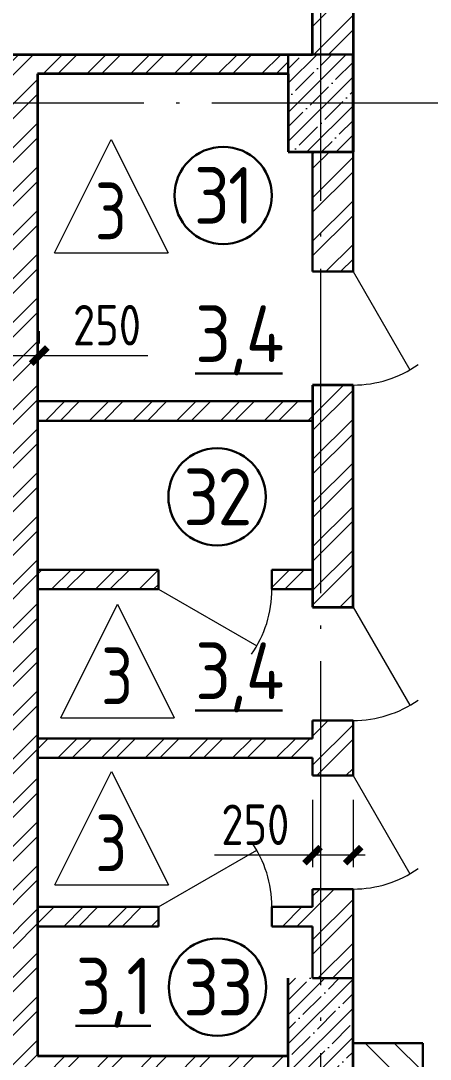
# Model space of a CAD drawing. Extents: x -965262 to 1142518, y -357520 to 71675.
# Drawn here: x 99574 to 102098, y -223052 to -216644 of the extents above; entities that cross this region are included whole.
import ezdxf

# ---------------------------------------------------------------- set-up
doc = ezdxf.new("R2010")
doc.units = 0
doc.header["$LTSCALE"] = 10
doc.linetypes.add('DOTE', pattern=[2.42, 2, -0.2, 0.02, -0.2])
doc.layers.get('0').update_dxf_attribs({"linetype": 'CONTINUOUS', "lineweight": 30})
doc.layers.get('Defpoints').update_dxf_attribs({"linetype": 'CONTINUOUS'})
doc.layers.add('DOTE', color=7, linetype='DOTE', lineweight=9)
doc.layers.add('полы', color=3, linetype='CONTINUOUS', lineweight=35)
doc.styles.add('GOST 2.304', font='isocpeur.ttf', dxfattribs={"width": 0.75, "height": 250})
doc.styles.add('GOST-2.304_Type-B', font='isocpeur.ttf', dxfattribs={"width": 0.9})
doc.styles.add('ГОСТ 2м', font='isocpeur.ttf', dxfattribs={"width": 0.8, "height": 250})
doc.dimstyles.new('ГОСТ 2м', dxfattribs={"dimtxt": 250, "dimasz": 100, "dimexe": 75, "dimexo": 150, "dimgap": 62.5, "dimtad": 1, "dimdec": 0, "dimtxsty": 'ГОСТ 2м', "dimblk": 'ARCHTICK', "dimcen": 150, "dimdle": 75, "dimclrd": 256, "dimclre": 256, "dimclrt": 256, "dimadec": 0, "dimazin": 0, "dimtfac": 1, "dimtdec": 0, "dimtmove": 0, "dimatfit": 3, "dimldrblk": 'OBLIQUE', "dimfxl": 1, "dimlwd": 15, "dimlwe": 15, "dimarcsym": 0})
pattern_1 = [(45, (79670.67, -272886.6), (-89.80256, 89.80256), []), (45, (79760.47, -272886.6), (-89.80256, 89.80256), [158.75, -31.75, 0, -31.75])]

# ---------------------------------------------------------------- blocks, each defined once
blk = doc.blocks.new('_ArchTick')
at = {"color": 0, "linetype": 'ByBlock', "lineweight": 0, "const_width": 0.4}
blk.add_lwpolyline([(-0.5, -0.5), (0.5, 0.5)], dxfattribs=at)
blk = doc.blocks.new('*D1250')
at = {"lineweight": 15, "ltscale": 50, "transparency": 16777216}
for p, q in [((99687.6, -218560.3), (99687.6, -218635.3)), ((99437.6, -221045.4), (99437.6, -218635.3)), ((99362.6, -218710.3), (99687.6, -218710.3)), ((99687.6, -218710.3), (100358.3, -218710.3))]:
    blk.add_line(p, q, dxfattribs=at)
at = {"layer": 'Defpoints', "color": 0, "ltscale": 50, "transparency": 16777216}
for p in [(99687.6, -218710.3), (99687.6, -218710.3), (99437.6, -221195.4)]:
    blk.add_point(p, dxfattribs=at)
at = {"lineweight": 15, "ltscale": 50, "transparency": 16777216, "xscale": 100, "yscale": 100, "zscale": 100, "rotation": 180}
blk.add_blockref('_ArchTick', (99437.6, -218710.3), dxfattribs=at)
at = {"lineweight": 15, "ltscale": 50, "transparency": 16777216, "xscale": 100, "yscale": 100, "zscale": 100}
blk.add_blockref('_ArchTick', (99687.6, -218710.3), dxfattribs=at)
at = {"lineweight": 15, "ltscale": 50, "transparency": 16777216, "insert": (100105.8, -218522.8), "char_height": 250, "attachment_point": 5, "style": 'ГОСТ 2м'}
blk.add_mtext('250', dxfattribs=at)
blk = doc.blocks.new('_Oblique')
at = {"color": 0, "linetype": 'ByBlock', "lineweight": -2}
blk.add_line((-0.5, -0.5), (0.5, 0.5), dxfattribs=at)
blk = doc.blocks.new('*D1283')
at = {"lineweight": 15, "ltscale": 50, "transparency": 16777216}
for p, q in [((101372.6, -221452.1), (101372.6, -221867.7)), ((101623, -221452.1), (101623, -221867.7)), ((101372.6, -221792.7), (100767.6, -221792.7)), ((101698, -221792.7), (101372.6, -221792.7))]:
    blk.add_line(p, q, dxfattribs=at)
at = {"layer": 'Defpoints', "color": 0, "lineweight": 15, "ltscale": 50, "transparency": 16777216}
for p in [(101372.6, -221302.1, 3259.8), (101623, -221302.1, 3259.8), (101372.6, -221792.7)]:
    blk.add_point(p, dxfattribs=at)
at = {"lineweight": 15, "ltscale": 50, "transparency": 16777216, "xscale": 100, "yscale": 100, "zscale": 100, "rotation": 180}
blk.add_blockref('_ArchTick', (101372.6, -221792.7), dxfattribs=at)
at = {"lineweight": 15, "ltscale": 50, "transparency": 16777216, "xscale": 100, "yscale": 100, "zscale": 100}
blk.add_blockref('_ArchTick', (101623, -221792.7), dxfattribs=at)
at = {"lineweight": 15, "ltscale": 50, "transparency": 16777216, "insert": (101020.1, -221605.2), "char_height": 250, "attachment_point": 5, "style": 'ГОСТ 2м'}
blk.add_mtext('250', dxfattribs=at)

msp = doc.modelspace()

# ---------------------------------------------------------------- hatches: boundary and pattern name
at = {"lineweight": 15}
h = msp.add_hatch(dxfattribs=at)
h.set_pattern_fill('ANSI32', scale=20)
h.set_pattern_definition([(45, (102573.54, -199225.07), (-134.7038, 134.7038), []), (45, (102663.35, -199225.07), (-134.7038, 134.7038), [])])
h.paths.add_polyline_path([(102642.6, -199152.1), (102522.6, -199152.1), (102522.6, -199402.1), (102642.6, -199402.1)], flags=17)
h.paths.add_polyline_path([(103552.6, -199152.1), (103432.6, -199152.1), (103432.6, -199402.1), (103552.6, -199402.1)])
h.paths.add_polyline_path([(107622.6, -212621.9), (107422.6, -212621.9), (107422.6, -213132.1), (107622.6, -213132.1)])
h.paths.add_polyline_path([(107422.6, -212621.9), (107372.6, -212621.9), (107372.6, -212882.1), (106592.6, -212882.1), (106592.6, -216292.1), (106842.6, -216292.1), (106842.6, -213132.1), (107422.6, -213132.1)])
h.paths.add_polyline_path([(107622.6, -211452.1), (107422.6, -211452.1), (107422.6, -211711.9), (107622.6, -211711.9)])
h.paths.add_polyline_path([(101372.6, -216851.7), (101372.6, -216471.7), (101622.6, -216471.7), (101622.6, -216852.1), (101372.6, -216852.1)])
h.paths.add_polyline_path([(101372.6, -215051.7), (101372.6, -213251.7), (101622.6, -213251.7), (101622.6, -215051.7)])
h.paths.add_polyline_path([(101372.6, -211831.7), (101372.6, -211452.1), (101622.6, -211452.1), (101622.6, -211831.7)])
h.paths.add_polyline_path([(101372.6, -210852.1), (101372.6, -210471.7), (101622.6, -210471.7), (101622.6, -210852.1), (101372.6, -210851.7)])
h.paths.add_polyline_path([(101372.6, -209051.7), (101372.6, -208541.7), (101622.6, -208541.7), (101622.6, -209051.7)])
h.paths.add_polyline_path([(101372.6, -207121.7), (101372.6, -206741.7), (101622.6, -206741.7), (101622.6, -207121.7)])
h.paths.add_polyline_path([(101372.6, -205831.7), (101372.6, -205452.1), (101622.6, -205452.1), (101622.6, -205831.7)])
h.paths.add_polyline_path([(101372.6, -204852.1), (101372.6, -204471.7), (101622.6, -204471.7), (101622.6, -204852.1)])
h.paths.add_polyline_path([(101372.6, -203436.7), (101372.6, -203056.7), (101622.6, -203056.7), (101622.6, -203436.7)])
h.paths.add_polyline_path([(101372.6, -202021.7), (101372.6, -201642.1), (101622.6, -201642.1), (101622.6, -202021.7)])
h.paths.add_polyline_path([(101372.6, -200132.1), (101372.6, -199752.1), (101622.6, -199752.5), (101622.6, -200132.1)])
h.paths.add_polyline_path([(101622.6, -199402.1), (101622.6, -199152.1), (102642.6, -199152.1), (102642.6, -199402.1)])
h.paths.add_polyline_path([(103552.6, -199152.1), (107222.6, -199152.1), (107222.6, -199402.1), (103802.6, -199402.1), (103802.6, -200131.7), (103682.6, -200131.7), (103682.6, -199402.1), (103552.6, -199402.1)])
h.paths.add_polyline_path([(107372.6, -200132.1), (107372.6, -199752.1), (107622.6, -199752.1), (107622.6, -200132.1)])
h.paths.add_polyline_path([(103682.6, -202021.7), (103682.6, -201641.7), (103802.6, -201641.7), (103802.6, -202021.7)])
h.paths.add_polyline_path([(107372.6, -202022.1), (107372.6, -201642.1), (107622.6, -201642.1), (107622.6, -202022.1)])
h.paths.add_polyline_path([(107372.6, -203437.1), (107372.6, -203057.1), (107622.6, -203057.1), (107622.6, -203437.1)])
h.paths.add_polyline_path([(103682.6, -203436.7), (103682.6, -203056.7), (103802.6, -203056.7), (103802.6, -203436.7)])
h.paths.add_polyline_path([(107222.6, -211452.1), (103682.6, -211451.7), (103682.6, -204471.7), (103802.6, -204471.7), (103802.6, -205092.1), (107222.6, -205092.1), (107222.6, -205212.1), (103802.6, -205212.1), (103802.6, -208157.1), (107372.6, -208157.1), (107372.6, -207896.7), (107622.6, -207896.7), (107622.6, -208406.7), (107372.6, -208406.7), (107372.7, -208277.1), (103802.6, -208277.1), (103802.6, -211331.7), (107222.6, -211331.7), (107222.6, -211451.7)])
h.paths.add_polyline_path([(107372.6, -204852.1), (107372.6, -204471.7), (107622.6, -204471.7), (107622.6, -204851.7)])
h.paths.add_polyline_path([(107372.6, -205832.1), (107372.6, -205452.1), (107622.6, -205452.1), (107622.6, -205832.1)], flags=17)
h.paths.add_polyline_path([(107372.6, -207122.1), (107372.6, -206742.1), (107622.6, -206742.1), (107622.6, -207122.1)], flags=17)
h.paths.add_polyline_path([(107372.6, -209561.7), (107372.6, -209181.7), (107622.6, -209181.7), (107622.6, -209561.7)])
h.paths.add_polyline_path([(107372.6, -210852.1), (107372.6, -210471.7), (107622.6, -210471.7), (107622.6, -210852.1)], flags=17)
h.paths.add_polyline_path([(103682.6, -214242.1), (103682.6, -212882.1), (105312.6, -212882.1), (105312.6, -216292.1), (105192.6, -216292.1), (105192.6, -213002.1), (103802.6, -213002.1), (103802.6, -214242.1)])
h.paths.add_polyline_path([(103682.6, -216292.1), (103682.6, -215152.1), (103802.6, -215152.1), (103802.6, -216292.1)], flags=17)
h.paths.add_polyline_path([(107372.6, -211711.9), (107422.6, -211711.9), (107422.6, -211452.1), (107372.6, -211452.1)])
h = msp.add_hatch(dxfattribs=at)
h.set_pattern_fill('ANSI32', scale=20)
h.set_pattern_definition([(45, (-359605.78, -304776.27), (-134.70384, 134.70384), []), (45, (-359515.98, -304776.27), (-134.70384, 134.70384), [])])
h.paths.add_polyline_path([(99426.7, -223152.1), (99426.7, -216851.7), (101222.6, -216852.1), (101222.6, -216971.7), (99676.7, -216971.7), (99676.7, -218992.1), (101372.6, -218992.1), (101372.6, -218892.1), (101622.6, -218892.1), (101622.6, -220262.1), (101372.6, -220262.1), (101372.6, -220152.1), (101122.6, -220152.1), (101122.6, -220032.1), (101372.6, -220032.1), (101372.6, -219112.1), (99676.7, -219112.1), (99676.7, -220032.1), (100422.6, -220032.1), (100422.6, -220152.1), (99676.7, -220152.1), (99676.7, -221072.1), (101372.6, -221072.1), (101372.6, -220962.1), (101622.6, -220962.1), (101622.6, -221302.1), (101372.6, -221302.1), (101372.6, -221192.1), (99676.7, -221192.1), (99676.7, -222112.1), (100422.6, -222112.1), (100422.6, -222232.1), (99676.7, -222232.1), (99676.7, -223032.1), (101222.6, -223032.1), (101222.6, -223152.1)])
h.paths.add_polyline_path([(101372.6, -222552.1), (101372.6, -222232.1), (101122.6, -222232.1), (101122.6, -222112.1), (101372.6, -222112.1), (101372.6, -222002.1), (101622.6, -222002.1), (101622.6, -222552.1)], flags=17)
h.paths.add_polyline_path([(101372.6, -218192.1), (101372.6, -217451.7), (101622.6, -217452.1), (101622.6, -218192.1)], flags=17)
h.paths.add_polyline_path([(106722.6, -222672.1), (106722.6, -222342.1), (106842.6, -222342.1), (106842.6, -222552.1), (107222.6, -222552.1), (107222.6, -222672.1)])
h = msp.add_hatch(dxfattribs=at)
h.set_pattern_fill('ANSI35', scale=20, style=0)
h.set_pattern_definition(pattern_1)
h.paths.add_polyline_path([(101622.6, -216851.7), (101222.6, -216851.7), (101222.6, -217451.7), (101622.6, -217451.7)])
h = msp.add_hatch(dxfattribs=at)
h.set_pattern_fill('ANSI32', scale=40, angle=90)
h.set_pattern_definition([(135, (-359605.8, -304776.27), (-269.40768, -269.40768), []), (135, (-359605.8, -304596.67), (-269.40768, -269.40768), [])])
h.paths.add_polyline_path([(101722.6, -223152.1), (102052.6, -223152.1), (102052.6, -222952.1), (101622.6, -222952.1), (101622.6, -223152.1), (101522.6, -223152.1), (101522.6, -223977.1), (101722.6, -223977.1)])
h.paths.add_polyline_path([(103682.6, -222342.1), (103882.6, -222342.1), (103882.6, -223977.1), (103682.6, -223977.1), (103682.6, -223152.1), (103252.6, -223152.1), (103252.6, -222952.1), (103682.6, -222952.1)])
h.paths.add_polyline_path([(76772.6, -223640.3), (76751.1, -223604.5), (76772.6, -223591.6), (76772.6, -223152.1), (77722.6, -223152.1), (77722.6, -222952.1), (76572.6, -222952.1), (76572.6, -225952.1), (77567.6, -225952.1), (77567.6, -225752.1), (77547.6, -225752.1), (77547.6, -225777.1), (77297.6, -225777.1), (77297.6, -225752.1), (76772.6, -225752.1)])
h.paths.add_polyline_path([(79992.6, -222952.1), (78122.6, -222952.1), (78122.6, -223152.1), (79992.6, -223152.1)])
h.paths.add_polyline_path([(79792.6, -225752.1), (78767.6, -225752.1), (78767.6, -225952.1), (79592.6, -225952.1), (79592.6, -230877.1), (79792.6, -230877.1)])
h.paths.add_polyline_path([(81492.6, -225352.1), (81292.6, -225352.1), (81292.6, -230877.1), (81492.6, -230877.1)])
h.paths.add_polyline_path([(81492.6, -222952.1), (81192.6, -222952.1), (81192.6, -223152.1), (81292.6, -223152.1), (81292.6, -224152.1), (81492.6, -224152.1)])
h.paths.add_polyline_path([(101722.6, -225177.1), (101522.6, -225177.1), (101522.6, -225527.1), (101547.6, -225527.1), (101547.6, -225777.1), (101522.6, -225777.1), (101522.6, -230877.1), (101722.6, -230877.1)])
h.paths.add_polyline_path([(103882.6, -225177.1), (103682.6, -225177.1), (103682.6, -230877.1), (103882.6, -230877.1)])
h = msp.add_hatch(dxfattribs=at)
h.set_pattern_fill('ANSI35', scale=20, style=0)
h.set_pattern_definition(pattern_1)
h.paths.add_polyline_path([(101622.6, -222552.1), (101222.6, -222552.1), (101222.6, -223152.1), (101622.6, -223152.1)])

# ---------------------------------------------------------------- linework, layer by layer
at = {"color": 7}
for p, q in [((101372.6, -216471.7, -1451.3), (101372.6, -216851.7, -1451.3)), ((101622.6, -216471.7, -1451.3), (101622.6, -216851.7, -1451.3)), ((101622.6, -222952.1, -3259.8), (102052.6, -222952.1, -3259.8)), ((101622.6, -223152.1, -4711.1), (101622.6, -222952.1, -841)), ((102052.6, -223152.1, -4711.1), (102052.6, -222952.1, -841))]:
    msp.add_line(p, q, dxfattribs=at)
at = {"color": 7, "ltscale": 2}
for p, q in [((101222.6, -216851.7, -1451.3), (99426.7, -216851.7, -1451.3)), ((101222.6, -216852.1, -3259.8), (101222.6, -216972.1, -3259.8)), ((101372.6, -216852.1, -3259.8), (101622.6, -216852.1, -3259.8)), ((101222.6, -216971.7, -1451.3), (99676.7, -216971.7, -1451.3)), ((99676.7, -216971.7, -1451.3), (99676.7, -218992.1, -1451.3)), ((101372.6, -217451.7, -1451.3), (101372.6, -218192.1, -1451.3)), ((101372.6, -217452.1, -3259.8), (101622.6, -217452.1, -3259.8)), ((101622.6, -217451.7, -1451.3), (101622.6, -218192.1, -1451.3)), ((101372.6, -218192.1, -1451.3), (101622.6, -218192.1, -1451.3)), ((101372.6, -218892.1, -1451.3), (101372.6, -218992.1, -1451.3)), ((101502.6, -218892.1, -1451.3), (101372.6, -218892.1, -1451.3)), ((101502.6, -218892.1, -1451.3), (101622.6, -218892.1, -1451.3)), ((101622.6, -218892.1, -1451.3), (101622.6, -220262.1, -1451.3)), ((99676.7, -218992.1, -1451.3), (101372.6, -218992.1, -1451.3)), ((99676.7, -219112.1, -1451.3), (99676.7, -220032.1, -1451.3)), ((99676.7, -219112.1, -1451.3), (101372.6, -219112.1, -1451.3)), ((101372.6, -219112.1, -1451.3), (101372.6, -220032.1, -1451.3)), ((99676.7, -220032.1, -1451.3), (100422.6, -220032.1, -1451.3)), ((100422.6, -220032.1, -1451.3), (100422.6, -220152.1, -1451.3)), ((101122.6, -220032.1, -1451.3), (101372.6, -220032.1, -1451.3)), ((101122.6, -220032.1, -1451.3), (101372.6, -220032.1, -1451.3)), ((101122.6, -220032.1, -1451.3), (101122.6, -220152.1, -1451.3)), ((99676.7, -220152.1, -1451.3), (100422.6, -220152.1, -1451.3)), ((99676.7, -220152.1, -1451.3), (99676.7, -221072.1, -1451.3)), ((101122.6, -220152.1, -1451.3), (101372.6, -220152.1, -1451.3)), ((101122.6, -220152.1, -1451.3), (101372.6, -220152.1, -1451.3)), ((101372.6, -220152.1, -1451.3), (101372.6, -220262.1, -1451.3)), ((101372.6, -220262.1, -1451.3), (101502.6, -220262.1, -1451.3)), ((101502.6, -220262.1, -1451.3), (101622.6, -220262.1, -1451.3)), ((101372.6, -220962.1, -1451.3), (101372.6, -221072.1, -1451.3)), ((101372.6, -220962.1, -1451.3), (101502.6, -220962.1, -1451.3)), ((101502.6, -220962.1, -1451.3), (101622.6, -220962.1, -1451.3)), ((101622.6, -220962.1, -1451.3), (101622.6, -221302.1, -1451.3)), ((99676.7, -221072.1, -1451.3), (101372.6, -221072.1, -1451.3)), ((99676.7, -221192.1, -1451.3), (101372.6, -221192.1, -1451.3)), ((99676.7, -221192.1, -1451.3), (99676.7, -222112.1, -1451.3)), ((101372.6, -221192.1, -1451.3), (101372.6, -221302.1, -1451.3)), ((101372.6, -221302.1, -1451.3), (101502.6, -221302.1, -1451.3)), ((101502.6, -221302.1, -1451.3), (101622.6, -221302.1, -1451.3)), ((101372.6, -222002.1, -1451.3), (101372.6, -222112.1, -1451.3)), ((101372.6, -222002.1, -1451.3), (101622.6, -222002.1, -1451.3)), ((101622.6, -222002.1, -1451.3), (101622.6, -222552.1, -1451.3)), ((99676.7, -222112.1, -1451.3), (100422.6, -222112.1, -1451.3)), ((100422.6, -222112.1, -1451.3), (100422.6, -222232.1, -1451.3)), ((101122.6, -222112.1, -1451.3), (101372.6, -222112.1, -1451.3)), ((101122.6, -222112.1, -1451.3), (101122.6, -222232.1, -1451.3)), ((99676.7, -222232.1, -1451.3), (100422.6, -222232.1, -1451.3)), ((99676.7, -222232.1, -1451.3), (99676.7, -223032.1, -1451.3)), ((101122.6, -222232.1, -1451.3), (101372.6, -222232.1, -1451.3)), ((101372.6, -222232.1, -1451.3), (101372.6, -222552.1, -1451.3)), ((101372.6, -222552.1, -3259.8), (101622.6, -222552.1, -3259.8)), ((99676.7, -223032.1, -1451.3), (101222.6, -223032.1, -3259.8)), ((101222.6, -223032.1, -3259.8), (101222.6, -223152.1, -3259.8))]:
    msp.add_line(p, q, dxfattribs=at)
at = {"lineweight": 15}
for p, q in [((99782.2, -218076, 9801.8), (100132.2, -217376, 9801.8)), ((100132.2, -217376, 9801.8), (100482.2, -218076, 9801.8)), ((99782.2, -218076, 9801.8), (100482.2, -218076, 9801.8)), ((99820.6, -220944.8, 9801.8), (100170.6, -220244.8, 9801.8)), ((100170.6, -220244.8, 9801.8), (100520.6, -220944.8, 9801.8)), ((99820.6, -220944.8, 9801.8), (100520.6, -220944.8, 9801.8)), ((99784.3, -221975.8, 9801.8), (100134.3, -221275.8, 9801.8)), ((100134.3, -221275.8, 9801.8), (100484.3, -221975.8, 9801.8)), ((99784.3, -221975.8, 9801.8), (100484.3, -221975.8, 9801.8))]:
    msp.add_line(p, q, dxfattribs=at)
at = {"color": 7, "lineweight": 15}
for p, q in [((101622.6, -218192.1, -1451.3), (101972.6, -218798.3, -1451.3)), ((100422.6, -220152.1, -1451.3), (101028.9, -220502.1, -1451.3)), ((101622.6, -220262.1, -1451.3), (101972.6, -220868.3, -1451.3)), ((101622.6, -221302.1, -1451.3), (101972.6, -221908.3, -1451.3)), ((100422.6, -222112.1, -1451.3), (101028.9, -221762.1, -1451.3))]:
    msp.add_line(p, q, dxfattribs=at)
at = {"color": 7}
for centre in [(100821.7, -217722, -7970.9), (100784, -219581.9, -7970.9), (100786.7, -222607.9, 8350.5)]:
    msp.add_circle(centre, 300, dxfattribs=at)
at = {"color": 7, "lineweight": 15}
for centre, start, end in [((101622.6, -218192.1, -1451.3), 270, 305), ((100422.6, -220152.1, -1451.3), 325, 0), ((101622.6, -220262.1, -1451.3), 270, 305), ((100422.6, -222112.1, -1451.3), 0, 35), ((101622.6, -221302.1, -1451.3), 270, 305)]:
    msp.add_arc(centre, 700, start, end, dxfattribs=at)
at = {"layer": 'DOTE', "color": 7, "ltscale": 100, "extrusion": (0, -1, 0)}
msp.add_line((101422.6, -162515.3, -4711.1), (101422.6, -237687.4, -4711.1), dxfattribs=at)
at = {"layer": 'DOTE', "color": 7, "ltscale": 100}
msp.add_line((126952.6, -217152.1, -4711.1), (55067.3, -217152.1, -4711.1), dxfattribs=at)
at = {"layer": 'полы', "ltscale": 50}
for p, q in [((101623, -206741.7, -4711.1), (101622.6, -217452.1, -3259.8)), ((101223, -216971.7, -4711.1), (99677.1, -216971.7, -4711.1)), ((99677.1, -216971.7, -4711.1), (99677.1, -223032.1, -4711.1)), ((101622.6, -218892.1, -1451.3), (101372.6, -218892.1, -1451.3)), ((101372.6, -218892.1, -1451.3), (101372.6, -220262.1, -1451.3)), ((101622.6, -220262.1, -1451.3), (101622.6, -218892.1, -1451.3)), ((101372.6, -220262.1, -1451.3), (101623, -220262.1, -1451.3)), ((99677.1, -223032.1, -4711.1), (101223, -223032.1, -4711.1))]:
    msp.add_line(p, q, dxfattribs=at)
at = {"layer": 'полы', "ltscale": 100}
for p, q in [((101373, -216851.7, -4711.1), (101373, -211451.7, -4711.1)), ((99427.1, -216851.7, -4711.1), (101373, -216851.7, -4711.1)), ((101623, -217451.7, -4711.1), (101623, -216851.7, -4711.1)), ((101223, -216971.7, -4711.1), (101222.6, -217452.1, -3259.8)), ((101222.6, -217452.1, -3259.8), (101622.6, -217452.1, -3259.8)), ((101223, -223032.1, -4711.1), (101223, -222552.1, -3259.8)), ((101622.5, -223152.1, -4711.1), (101623, -222552.1, -3259.8))]:
    msp.add_line(p, q, dxfattribs=at)

# ---------------------------------------------------------------- texts
at = {"color": 7, "char_height": 350, "attachment_point": 5, "style": 'GOST-2.304_Type-B'}
for s, insert, width in [('{\\fISOCPEUR|b0|i0|c0|p34;\\T0.95;31}', (100821.7, -217722, -3259.8), 800), ('{\\fISOCPEUR|b0|i0|c0|p34;\\T0.95;\\L3,4}', (100918, -218616.2, -2902.6), 2000), ('{\\fISOCPEUR|b0|i0|c0|p34;\\T0.95;32}', (100784, -219581.9, -3259.8), 800), ('{\\fISOCPEUR|b0|i0|c0|p34;\\T0.95;\\L3,4}', (100918, -220696.2, -2902.6), 2000), ('{\\fISOCPEUR|b0|i0|c0|p34;\\T0.95;\\L3,1}', (100143.7, -222641.4, -4711.1), 2000), ('{\\fISOCPEUR|b0|i0|c0|p34;\\T0.95;33}', (100786.7, -222607.9, 13061.6), 800)]:
    msp.add_mtext(s, dxfattribs=dict(at, insert=insert, width=width))
at = {"char_height": 350, "width": 1500, "attachment_point": 5, "style": 'GOST 2.304'}
for insert in [(100129.5, -217818, -1808.5), (100168, -220686.9, -1808.5), (100131.7, -221717.8, -1808.5)]:
    msp.add_mtext('{\\W0.8;3}', dxfattribs=dict(at, insert=insert))

# ---------------------------------------------------------------- dimensions: what is measured, and where the dimension line sits
at = {"lineweight": 15, "ltscale": 50}
dim = msp.add_linear_dim(base=(99687.6, -218710.3, -4711.1), p1=(99437.6, -221195.4, -4711.1), p2=(99687.6, -218710.3, -4711.1), dimstyle='ГОСТ 2м', dxfattribs=at)
dim.commit()
dim.dimension.update_dxf_attribs({"geometry": '*D1250', "text_midpoint": (100105.8, -218710.3, -4711.1), "dimtype": 160})
dim = msp.add_linear_dim(base=(101372.6, -221792.7, -4711.1), p1=(101623, -221302.1, -1451.3), p2=(101372.6, -221302.1, -1451.3), dimstyle='ГОСТ 2м', dxfattribs=at)
dim.commit()
dim.dimension.update_dxf_attribs({"geometry": '*D1283', "text_midpoint": (101020.1, -221605.2, -4711.1)})

doc.saveas('drawing.dxf')
